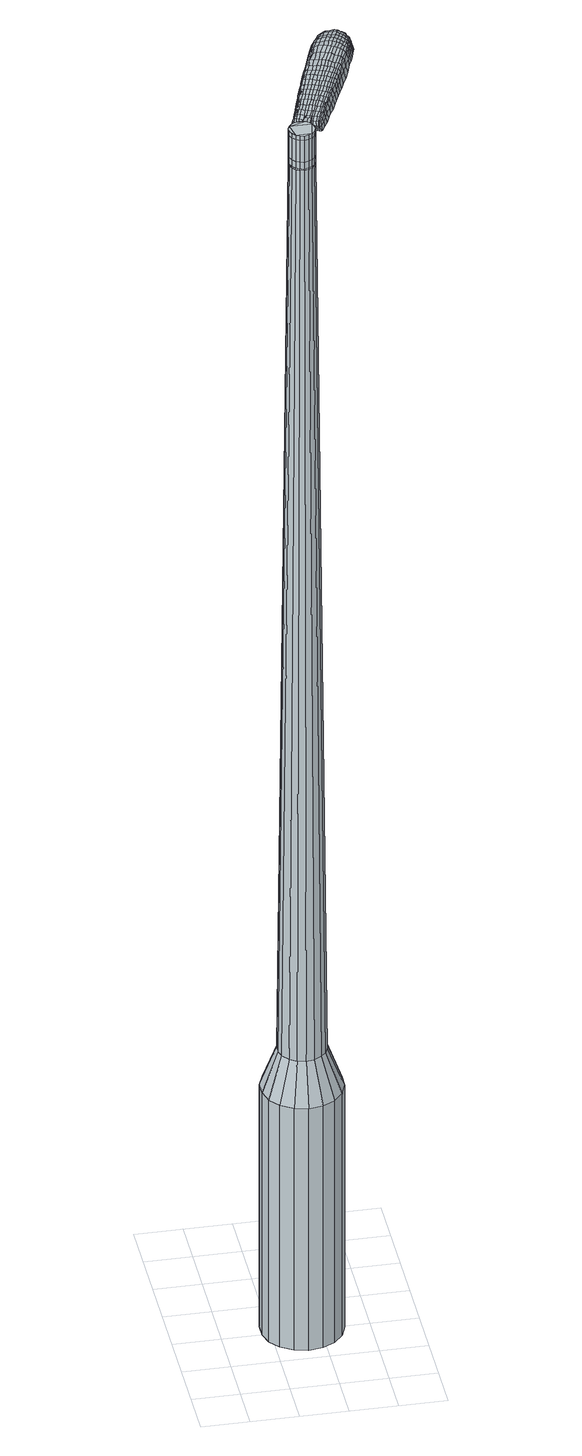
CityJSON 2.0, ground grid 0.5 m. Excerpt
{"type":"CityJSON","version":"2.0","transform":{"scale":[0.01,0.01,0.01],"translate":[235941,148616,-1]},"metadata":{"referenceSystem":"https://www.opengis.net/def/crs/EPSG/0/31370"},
"CityObjects":{
"object1":{"type":"GenericCityObject","attributes":{"cluster":159,"mean_distance_to_centroid":0.162,"new_centroid_x":235941.84,"new_centroid_y":148617.04,"mean_distance_to_camera":5.75,"H1":17.91,"H2":14.21,"Z_final":111.02,"cluster2":-1,"proj_x":235946.12,"proj_y":148618.77,"id_line":62787,"bearing_l":158.1,"distance":4.62,"orientation":"right","G_obj":68.1},"geometry":[{"type":"MultiSurface","lod":"2","boundaries":[[[0,1,2,3]],[[1,4,5,2]],[[4,6,7,5]],[[6,8,9,7]],[[8,10,11,9]],[[10,12,13,11]],[[12,14,15,13]],[[14,16,17,15]],[[16,18,19,17]],[[18,20,21,19]],[[20,22,23,21]],[[22,24,25,23]],[[24,26,27,25]],[[26,28,29,27]],[[28,30,31,29]],[[30,32,33,31]],[[32,34,35,33]],[[34,0,3,35]],[[36,37,38,39]],[[38,40,41,42]],[[41,43,42]],[[42,44,45,46]],[[45,47,46]],[[46,48,49,50]],[[49,51,50]],[[42,46,50,38]],[[50,52,39,38]],[[53,36,39]],[[2,5,7,35]],[[7,9,11,15]],[[11,13,15]],[[15,17,19,23]],[[19,21,23]],[[23,25,27,31]],[[27,29,31]],[[15,23,31,7]],[[31,33,35,7]],[[3,2,35]],[[1,0,54,55]],[[0,34,56,54]],[[34,32,57,56]],[[32,30,58,57]],[[30,28,59,58]],[[28,26,60,59]],[[26,24,61,60]],[[24,22,62,61]],[[22,20,63,62]],[[20,18,64,63]],[[18,16,65,64]],[[16,14,66,65]],[[14,12,67,66]],[[12,10,68,67]],[[10,8,69,68]],[[8,6,70,69]],[[6,4,71,70]],[[4,1,55,71]],[[55,54,72,73]],[[54,56,74,72]],[[56,57,75,74]],[[57,58,76,75]],[[58,59,77,76]],[[59,60,78,77]],[[60,61,79,78]],[[61,62,80,79]],[[62,63,81,80]],[[63,64,82,81]],[[64,65,83,82]],[[65,66,84,83]],[[66,67,85,84]],[[67,68,86,85]],[[68,69,87,86]],[[69,70,88,87]],[[70,71,89,88]],[[71,55,73,89]],[[90,91,92,93]],[[94,95,91,90]],[[96,97,95,94]],[[98,99,97,96]],[[100,101,99,98]],[[102,103,101,100]],[[104,105,103,102]],[[80,106,105,104]],[[107,108,106,80]],[[82,109,108,107]],[[110,111,109,82]],[[84,112,111,110]],[[85,113,112,84]],[[114,115,113,85]],[[116,117,115,114]],[[118,119,117,116]],[[120,121,119,118]],[[93,92,121,120]],[[122,123,124,125]],[[126,122,125,127]],[[128,126,127,129]],[[130,128,129,131]],[[132,130,131,133]],[[134,132,133,135]],[[136,134,135,137]],[[138,136,137,139]],[[140,138,139,141]],[[142,140,141,143]],[[144,142,143,145]],[[146,144,145,147]],[[148,146,147,149]],[[150,148,149,151]],[[152,150,151,153]],[[154,152,153,155]],[[73,72,90,93]],[[72,74,94,90]],[[74,75,96,94]],[[75,76,98,96]],[[76,77,100,98]],[[77,78,102,100]],[[78,79,104,102]],[[79,80,104]],[[81,107,80]],[[81,82,107]],[[83,110,82]],[[83,84,110]],[[86,114,85]],[[86,87,116,114]],[[87,88,118,116]],[[88,89,120,118]],[[89,73,93,120]],[[156,157,92,91]],[[157,158,121,92]],[[158,159,119,121]],[[159,160,117,119]],[[160,161,115,117]],[[161,113,115]],[[162,111,112]],[[162,109,111]],[[163,108,109]],[[163,106,108]],[[164,105,106]],[[164,165,103,105]],[[165,166,101,103]],[[166,167,99,101]],[[167,168,97,99]],[[168,169,95,97]],[[169,156,91,95]],[[39,52,154,170]],[[157,156,171,155]],[[53,39,170,123]],[[156,169,124,171]],[[36,53,123,122]],[[169,168,125,124]],[[37,36,122,126]],[[168,167,127,125]],[[38,37,126,128]],[[167,166,129,127]],[[40,38,128,130]],[[166,165,131,129]],[[41,40,130,132]],[[165,164,133,131]],[[43,41,132,134]],[[164,106,135,133]],[[42,43,134,136]],[[106,163,137,135]],[[44,42,136,138]],[[163,109,139,137]],[[45,44,138,140]],[[109,162,141,139]],[[47,45,140,142]],[[162,112,143,141]],[[46,47,142,144]],[[112,113,145,143]],[[48,46,144,146]],[[113,161,147,145]],[[49,48,146,148]],[[161,160,149,147]],[[51,49,148,150]],[[160,159,151,149]],[[50,51,150,152]],[[159,158,153,151]],[[52,50,152,154]],[[158,157,155,153]],[[154,155,172,173]],[[155,171,174,172]],[[171,124,175,174]],[[124,123,176,175]],[[123,170,177,176]],[[170,154,173,177]],[[178,179,180,181]],[[182,178,181,183]],[[178,182,184,185]],[[179,178,185,186]],[[187,188,189,190]],[[191,187,190,192]],[[187,191,193,194]],[[188,187,194,195]],[[196,197,198,199]],[[200,196,199,201]],[[196,200,202,203]],[[197,196,203,204]],[[205,206,207,208]],[[209,205,208,210]],[[205,209,211,212]],[[206,205,212,213]],[[214,215,216,217]],[[218,214,217,219]],[[214,218,220,221]],[[215,214,221,222]],[[223,224,225,226]],[[227,223,226,228]],[[223,227,229,230]],[[224,223,230,231]],[[232,233,234,235]],[[224,232,235,225]],[[232,224,231,236]],[[233,232,236,237]],[[238,239,240,241]],[[233,238,241,234]],[[238,233,237,242]],[[239,238,242,243]],[[244,182,183,245]],[[239,244,245,240]],[[244,239,243,246]],[[182,244,246,184]],[[247,248,249,250]],[[251,247,250,252]],[[247,251,253,254]],[[248,247,254,255]],[[256,257,258,259]],[[248,256,259,249]],[[256,248,255,260]],[[257,256,260,261]],[[262,263,264,265]],[[257,262,265,258]],[[262,257,261,266]],[[263,262,266,267]],[[268,269,270,271]],[[263,268,271,264]],[[268,263,267,272]],[[269,268,272,273]],[[274,179,186,275]],[[269,274,275,270]],[[274,269,273,276]],[[179,274,276,180]],[[277,278,279,280]],[[281,277,280,282]],[[277,281,283,284]],[[278,277,284,285]],[[286,287,288,289]],[[278,286,289,279]],[[286,278,285,290]],[[287,286,290,291]],[[292,293,294,295]],[[287,292,295,288]],[[292,287,291,296]],[[293,292,296,297]],[[298,191,192,299]],[[293,298,299,294]],[[298,293,297,300]],[[191,298,300,193]],[[301,302,303,304]],[[305,301,304,306]],[[301,305,307,308]],[[302,301,308,309]],[[310,311,312,313]],[[302,310,313,303]],[[310,302,309,314]],[[311,310,314,315]],[[316,317,318,319]],[[311,316,319,312]],[[316,311,315,320]],[[317,316,320,321]],[[322,323,324,325]],[[317,322,325,318]],[[322,317,321,326]],[[323,322,326,327]],[[328,188,195,329]],[[323,328,329,324]],[[328,323,327,330]],[[188,328,330,189]],[[331,217,216,332]],[[333,331,332,334]],[[331,333,335,336]],[[217,331,336,219]],[[337,333,334,338]],[[339,337,338,340]],[[337,339,341,342]],[[333,337,342,335]],[[343,339,340,344]],[[345,343,344,346]],[[343,345,347,348]],[[339,343,348,341]],[[349,345,346,350]],[[351,349,350,352]],[[349,351,353,354]],[[345,349,354,347]],[[355,351,352,356]],[[206,355,356,207]],[[355,206,213,357]],[[351,355,357,353]],[[358,359,204,203]],[[360,358,203,202]],[[358,360,361,362]],[[359,358,362,363]],[[364,365,363,362]],[[366,364,362,361]],[[364,366,367,368]],[[365,364,368,369]],[[370,371,369,368]],[[372,370,368,367]],[[370,372,373,374]],[[371,370,374,375]],[[376,377,375,374]],[[378,376,374,373]],[[376,378,211,209]],[[377,376,209,210]],[[379,380,381,382]],[[281,379,382,283]],[[379,281,282,383]],[[380,379,383,384]],[[385,200,201,386]],[[380,385,386,381]],[[385,380,384,387]],[[200,385,387,202]],[[388,389,390,391]],[[227,388,391,229]],[[388,227,228,392]],[[389,388,392,393]],[[394,395,396,397]],[[389,394,397,390]],[[394,389,393,398]],[[395,394,398,399]],[[400,197,204,401]],[[395,400,401,396]],[[400,395,399,402]],[[197,400,402,198]],[[403,404,405,406]],[[185,403,406,186]],[[403,185,184,407]],[[404,403,407,408]],[[409,410,411,412]],[[404,409,412,405]],[[409,404,408,413]],[[410,409,413,414]],[[415,208,207,416]],[[410,415,416,411]],[[415,410,414,417]],[[208,415,417,210]],[[418,419,420,421]],[[190,418,421,192]],[[418,190,189,422]],[[419,418,422,423]],[[424,212,211,425]],[[419,424,425,420]],[[424,419,423,426]],[[212,424,426,213]],[[427,428,429,430]],[[305,427,430,307]],[[427,305,306,431]],[[428,427,431,432]],[[433,218,219,434]],[[428,433,434,429]],[[433,428,432,435]],[[218,433,435,220]],[[436,437,438,439]],[[251,436,439,253]],[[436,251,252,440]],[[437,436,440,441]],[[442,443,444,445]],[[437,442,445,438]],[[442,437,441,446]],[[443,442,446,447]],[[448,215,222,449]],[[443,448,449,444]],[[448,443,447,450]],[[215,448,450,216]],[[451,452,441,440]],[[250,451,440,252]],[[451,250,249,453]],[[452,451,453,454]],[[455,456,447,446]],[[452,455,446,441]],[[455,452,454,457]],[[456,455,457,458]],[[459,332,216,450]],[[456,459,450,447]],[[459,456,458,460]],[[332,459,460,334]],[[461,462,463,464]],[[308,461,464,309]],[[461,308,307,430]],[[462,461,430,429]],[[465,336,335,466]],[[462,465,466,463]],[[465,462,429,434]],[[336,465,434,219]],[[467,468,454,453]],[[259,467,453,249]],[[467,259,258,469]],[[468,467,469,470]],[[471,472,458,457]],[[468,471,457,454]],[[471,468,470,473]],[[472,471,473,474]],[[475,338,334,460]],[[472,475,460,458]],[[475,472,474,476]],[[338,475,476,340]],[[477,478,479,480]],[[314,477,480,315]],[[477,314,309,464]],[[478,477,464,463]],[[481,342,341,482]],[[478,481,482,479]],[[481,478,463,466]],[[342,481,466,335]],[[483,484,470,469]],[[265,483,469,258]],[[483,265,264,485]],[[484,483,485,486]],[[487,488,474,473]],[[484,487,473,470]],[[487,484,486,489]],[[488,487,489,490]],[[491,344,340,476]],[[488,491,476,474]],[[491,488,490,492]],[[344,491,492,346]],[[493,494,495,496]],[[320,493,496,321]],[[493,320,315,480]],[[494,493,480,479]],[[497,348,347,498]],[[494,497,498,495]],[[497,494,479,482]],[[348,497,482,341]],[[499,500,486,485]],[[271,499,485,264]],[[499,271,270,501]],[[500,499,501,502]],[[503,504,490,489]],[[500,503,489,486]],[[503,500,502,505]],[[504,503,505,506]],[[507,350,346,492]],[[504,507,492,490]],[[507,504,506,508]],[[350,507,508,352]],[[509,510,511,512]],[[326,509,512,327]],[[509,326,321,496]],[[510,509,496,495]],[[513,354,353,514]],[[510,513,514,511]],[[513,510,495,498]],[[354,513,498,347]],[[515,516,502,501]],[[275,515,501,270]],[[515,275,186,406]],[[516,515,406,405]],[[517,518,506,505]],[[516,517,505,502]],[[517,516,405,412]],[[518,517,412,411]],[[519,356,352,508]],[[518,519,508,506]],[[519,518,411,416]],[[356,519,416,207]],[[520,521,423,422]],[[330,520,422,189]],[[520,330,327,512]],[[521,520,512,511]],[[522,357,213,426]],[[521,522,426,423]],[[522,521,511,514]],[[357,522,514,353]],[[523,524,384,383]],[[280,523,383,282]],[[523,280,279,525]],[[524,523,525,526]],[[527,360,202,387]],[[524,527,387,384]],[[527,524,526,528]],[[360,527,528,361]],[[529,530,531,532]],[[230,529,532,231]],[[529,230,229,391]],[[530,529,391,390]],[[533,534,535,536]],[[530,533,536,531]],[[533,530,390,397]],[[534,533,397,396]],[[537,359,363,538]],[[534,537,538,535]],[[537,534,396,401]],[[359,537,401,204]],[[539,540,526,525]],[[289,539,525,279]],[[539,289,288,541]],[[540,539,541,542]],[[543,366,361,528]],[[540,543,528,526]],[[543,540,542,544]],[[366,543,544,367]],[[545,546,547,548]],[[236,545,548,237]],[[545,236,231,532]],[[546,545,532,531]],[[549,550,551,552]],[[546,549,552,547]],[[549,546,531,536]],[[550,549,536,535]],[[553,365,369,554]],[[550,553,554,551]],[[553,550,535,538]],[[365,553,538,363]],[[555,556,542,541]],[[295,555,541,288]],[[555,295,294,557]],[[556,555,557,558]],[[559,372,367,544]],[[556,559,544,542]],[[559,556,558,560]],[[372,559,560,373]],[[561,562,563,564]],[[242,561,564,243]],[[561,242,237,548]],[[562,561,548,547]],[[565,566,567,568]],[[562,565,568,563]],[[565,562,547,552]],[[566,565,552,551]],[[569,371,375,570]],[[566,569,570,567]],[[569,566,551,554]],[[371,569,554,369]],[[571,572,558,557]],[[299,571,557,294]],[[571,299,192,421]],[[572,571,421,420]],[[573,378,373,560]],[[572,573,560,558]],[[573,572,420,425]],[[378,573,425,211]],[[574,575,408,407]],[[246,574,407,184]],[[574,246,243,564]],[[575,574,564,563]],[[576,577,414,413]],[[575,576,413,408]],[[576,575,563,568]],[[577,576,568,567]],[[578,377,210,417]],[[577,578,417,414]],[[578,577,567,570]],[[377,578,570,375]],[[579,580,581,582]],[[582,581,583,584]],[[585,583,581,586]],[[586,581,580,587]],[[588,589,590,591]],[[591,590,592,593]],[[594,592,590,595]],[[595,590,589,596]],[[597,598,599,600]],[[600,599,601,602]],[[603,601,599,604]],[[604,599,598,605]],[[606,607,608,609]],[[609,608,610,611]],[[612,610,608,613]],[[613,608,607,614]],[[615,616,617,618]],[[618,617,619,620]],[[621,619,617,622]],[[622,617,616,623]],[[624,625,626,627]],[[627,626,628,629]],[[630,628,626,631]],[[631,626,625,632]],[[633,634,635,636]],[[636,635,625,624]],[[632,625,635,637]],[[637,635,634,638]],[[639,640,641,642]],[[642,641,634,633]],[[638,634,641,643]],[[643,641,640,644]],[[584,583,645,646]],[[646,645,640,639]],[[644,640,645,647]],[[647,645,583,585]],[[648,649,650,651]],[[651,650,652,653]],[[654,652,650,655]],[[655,650,649,656]],[[657,658,659,660]],[[660,659,649,648]],[[656,649,659,661]],[[661,659,658,662]],[[663,664,665,666]],[[666,665,658,657]],[[662,658,665,667]],[[667,665,664,668]],[[669,670,671,672]],[[672,671,664,663]],[[668,664,671,673]],[[673,671,670,674]],[[587,580,675,676]],[[676,675,670,669]],[[674,670,675,677]],[[677,675,580,579]],[[678,679,680,681]],[[681,680,682,683]],[[684,682,680,685]],[[685,680,679,686]],[[687,688,689,690]],[[690,689,679,678]],[[686,679,689,691]],[[691,689,688,692]],[[693,694,695,696]],[[696,695,688,687]],[[692,688,695,697]],[[697,695,694,698]],[[593,592,699,700]],[[700,699,694,693]],[[698,694,699,701]],[[701,699,592,594]],[[702,703,704,705]],[[705,704,706,707]],[[708,706,704,709]],[[709,704,703,710]],[[711,712,713,714]],[[714,713,703,702]],[[710,703,713,715]],[[715,713,712,716]],[[717,718,719,720]],[[720,719,712,711]],[[716,712,719,721]],[[721,719,718,722]],[[723,724,725,726]],[[726,725,718,717]],[[722,718,725,727]],[[727,725,724,728]],[[596,589,729,730]],[[730,729,724,723]],[[728,724,729,731]],[[731,729,589,588]],[[615,618,732,733]],[[733,732,734,735]],[[736,734,732,737]],[[737,732,618,620]],[[735,734,738,739]],[[739,738,740,741]],[[742,740,738,743]],[[743,738,734,736]],[[741,740,744,745]],[[745,744,746,747]],[[748,746,744,749]],[[749,744,740,742]],[[747,746,750,751]],[[751,750,752,753]],[[754,752,750,755]],[[755,750,746,748]],[[753,752,756,757]],[[757,756,607,606]],[[614,607,756,758]],[[758,756,752,754]],[[605,759,760,604]],[[604,760,761,603]],[[762,761,760,763]],[[763,760,759,764]],[[764,765,766,763]],[[763,766,767,762]],[[768,767,766,769]],[[769,766,765,770]],[[770,771,772,769]],[[769,772,773,768]],[[774,773,772,775]],[[775,772,771,776]],[[776,777,778,775]],[[775,778,779,774]],[[612,779,778,610]],[[610,778,777,611]],[[780,781,782,783]],[[783,782,682,684]],[[683,682,782,784]],[[784,782,781,785]],[[602,601,786,787]],[[787,786,781,780]],[[785,781,786,788]],[[788,786,601,603]],[[789,790,791,792]],[[792,791,628,630]],[[629,628,791,793]],[[793,791,790,794]],[[795,796,797,798]],[[798,797,790,789]],[[794,790,797,799]],[[799,797,796,800]],[[605,598,801,802]],[[802,801,796,795]],[[800,796,801,803]],[[803,801,598,597]],[[804,805,806,807]],[[807,806,586,587]],[[585,586,806,808]],[[808,806,805,809]],[[810,811,812,813]],[[813,812,805,804]],[[809,805,812,814]],[[814,812,811,815]],[[606,609,816,817]],[[817,816,811,810]],[[815,811,816,818]],[[818,816,609,611]],[[819,820,821,822]],[[822,821,591,593]],[[588,591,821,823]],[[823,821,820,824]],[[612,613,825,826]],[[826,825,820,819]],[[824,820,825,827]],[[827,825,613,614]],[[828,829,830,831]],[[831,830,706,708]],[[707,706,830,832]],[[832,830,829,833]],[[620,619,834,835]],[[835,834,829,828]],[[833,829,834,836]],[[836,834,619,621]],[[837,838,839]],[[839,838,652,654]],[[653,652,838,840]],[[841,842,843,844]],[[844,843,838,837]],[[840,838,843,845]],[[845,843,842,846]],[[623,616,847,848]],[[848,847,842,841]],[[846,842,847,849]],[[849,847,616,615]],[[850,851,840]],[[840,851,651,653]],[[648,651,851,852]],[[852,851,850,853]],[[846,854,855,845]],[[845,855,850,840]],[[853,850,855,856]],[[856,855,854,857]],[[615,733,173,849]],[[849,173,854,846]],[[857,854,173,858]],[[858,173,733,735]],[[859,860,861,862]],[[862,861,709,710]],[[708,709,861,831]],[[831,861,860,828]],[[736,737,863,864]],[[864,863,860,859]],[[828,860,863,835]],[[835,863,737,620]],[[853,865,866,852]],[[852,866,660,648]],[[657,660,866,867]],[[867,866,865,868]],[[857,869,870,856]],[[856,870,865,853]],[[868,865,870,871]],[[871,870,869,872]],[[735,739,873,858]],[[858,873,869,857]],[[872,869,873,874]],[[874,873,739,741]],[[875,876,877,878]],[[878,877,715,716]],[[710,715,877,862]],[[862,877,876,859]],[[742,743,879,880]],[[880,879,876,875]],[[859,876,879,864]],[[864,879,743,736]],[[868,881,882,867]],[[867,882,666,657]],[[663,666,882,883]],[[883,882,881,884]],[[872,885,886,871]],[[871,886,881,868]],[[884,881,886,887]],[[887,886,885,888]],[[741,745,889,874]],[[874,889,885,872]],[[888,885,889,890]],[[890,889,745,747]],[[891,892,893,894]],[[894,893,721,722]],[[716,721,893,878]],[[878,893,892,875]],[[748,749,895,896]],[[896,895,892,891]],[[875,892,895,880]],[[880,895,749,742]],[[884,897,898,883]],[[883,898,672,663]],[[669,672,898,899]],[[899,898,897,900]],[[888,901,902,887]],[[887,902,897,884]],[[900,897,902,903]],[[903,902,901,904]],[[747,751,905,890]],[[890,905,901,888]],[[904,901,905,906]],[[906,905,751,753]],[[907,908,909,910]],[[910,909,727,728]],[[722,727,909,894]],[[894,909,908,891]],[[754,755,911,912]],[[912,911,908,907]],[[891,908,911,896]],[[896,911,755,748]],[[900,913,914,899]],[[899,914,676,669]],[[587,676,914,807]],[[807,914,913,804]],[[904,915,916,903]],[[903,916,913,900]],[[804,913,916,813]],[[813,916,915,810]],[[753,757,917,906]],[[906,917,915,904]],[[810,915,917,817]],[[817,917,757,606]],[[824,918,919,823]],[[823,919,731,588]],[[728,731,919,910]],[[910,919,918,907]],[[614,758,920,827]],[[827,920,918,824]],[[907,918,920,912]],[[912,920,758,754]],[[785,921,922,784]],[[784,922,681,683]],[[678,681,922,923]],[[923,922,921,924]],[[603,761,925,788]],[[788,925,921,785]],[[924,921,925,926]],[[926,925,761,762]],[[927,928,929,930]],[[930,929,631,632]],[[630,631,929,792]],[[792,929,928,789]],[[931,932,933,934]],[[934,933,928,927]],[[789,928,933,798]],[[798,933,932,795]],[[764,759,935,936]],[[936,935,932,931]],[[795,932,935,802]],[[802,935,759,605]],[[924,937,938,923]],[[923,938,690,678]],[[687,690,938,939]],[[939,938,937,940]],[[762,767,941,926]],[[926,941,937,924]],[[940,937,941,942]],[[942,941,767,768]],[[943,944,945,946]],[[946,945,637,638]],[[632,637,945,930]],[[930,945,944,927]],[[947,948,949,950]],[[950,949,944,943]],[[927,944,949,934]],[[934,949,948,931]],[[770,765,951,952]],[[952,951,948,947]],[[931,948,951,936]],[[936,951,765,764]],[[940,953,954,939]],[[939,954,696,687]],[[693,696,954,955]],[[955,954,953,956]],[[768,773,957,942]],[[942,957,953,940]],[[956,953,957,958]],[[958,957,773,774]],[[959,960,961,962]],[[962,961,643,644]],[[638,643,961,946]],[[946,961,960,943]],[[963,964,965,966]],[[966,965,960,959]],[[943,960,965,950]],[[950,965,964,947]],[[776,771,967,968]],[[968,967,964,963]],[[947,964,967,952]],[[952,967,771,770]],[[956,969,970,955]],[[955,970,700,693]],[[593,700,970,822]],[[822,970,969,819]],[[774,779,971,958]],[[958,971,969,956]],[[819,969,971,826]],[[826,971,779,612]],[[809,972,973,808]],[[808,973,647,585]],[[644,647,973,962]],[[962,973,972,959]],[[815,974,975,814]],[[814,975,972,809]],[[959,972,975,966]],[[966,975,974,963]],[[611,777,976,818]],[[818,976,974,815]],[[963,974,976,968]],[[968,976,777,776]],[[579,582,181,180]],[[582,584,183,181]],[[594,595,194,193]],[[595,596,195,194]],[[597,600,199,198]],[[600,602,201,199]],[[621,622,221,220]],[[622,623,222,221]],[[624,627,226,225]],[[627,629,228,226]],[[633,636,235,234]],[[636,624,225,235]],[[639,642,241,240]],[[642,633,234,241]],[[584,646,245,183]],[[646,639,240,245]],[[654,655,254,253]],[[655,656,255,254]],[[656,661,260,255]],[[661,662,261,260]],[[662,667,266,261]],[[667,668,267,266]],[[668,673,272,267]],[[673,674,273,272]],[[674,677,276,273]],[[677,579,180,276]],[[684,685,284,283]],[[685,686,285,284]],[[686,691,290,285]],[[691,692,291,290]],[[692,697,296,291]],[[697,698,297,296]],[[698,701,300,297]],[[701,594,193,300]],[[702,705,304,303]],[[705,707,306,304]],[[711,714,313,312]],[[714,702,303,313]],[[717,720,319,318]],[[720,711,312,319]],[[723,726,325,324]],[[726,717,318,325]],[[596,730,329,195]],[[730,723,324,329]],[[780,783,382,381]],[[783,684,283,382]],[[602,787,386,201]],[[787,780,381,386]],[[629,793,392,228]],[[793,794,393,392]],[[794,799,398,393]],[[799,800,399,398]],[[800,803,402,399]],[[803,597,198,402]],[[707,832,431,306]],[[832,833,432,431]],[[833,836,435,432]],[[836,621,220,435]],[[837,839,439,438]],[[839,654,253,439]],[[841,844,445,444]],[[844,837,438,445]],[[623,848,449,222]],[[848,841,444,449]],[[977,978,979,980]],[[981,982,980,979]],[[983,984,985,986]],[[987,988,989,990]],[[978,991,992,979]],[[993,981,979,992]],[[994,983,986,995]],[[996,997,988,987]],[[991,998,999,992]],[[999,1000,993,992]],[[1001,994,995,1002]],[[1003,997,996,1004]],[[998,1005,1006,999]],[[1006,1007,1000,999]],[[1008,1001,1002,1009]],[[1010,1003,1004,1011]],[[1012,1013,1014,1015]],[[1016,1017,1013,1012]],[[1016,1018,1019,1017]],[[1018,1020,1021,1019]],[[1022,1023,1024,1025]],[[1026,1027,1023,1022]],[[1028,1029,1027,1026]],[[1030,1031,1029,1028]],[[1025,1014,1013,1022]],[[1022,1013,1017,1026]],[[1017,1019,1028,1026]],[[1019,1021,1030,1028]],[[986,985,982,981]],[[995,986,981,993]],[[1000,1002,995,993]],[[1007,1009,1002,1000]],[[987,990,984,983]],[[996,987,983,994]],[[1004,996,994,1001]],[[1011,1004,1001,1008]],[[988,1012,1015,989]],[[997,1016,1012,988]],[[1018,1016,997,1003]],[[1020,1018,1003,1010]],[[1032,1033,1034,1035]],[[1034,1036,1037,1038]],[[1034,1038,1039,1040]],[[1034,1040,1035]],[[1041,1032,1035,1042]],[[1043,1042,1035,1044]],[[1045,1044,1035]],[[1046,1034,1033,1047]],[[1048,1046,1047,1049]],[[1050,1048,1049,1051]],[[1052,1050,1051,1053]],[[1054,1052,1053,1055]],[[1055,1056,1057,1058]],[[1055,1058,1059,1060]],[[1055,1060,1061,1062]],[[1061,1063,1064,1065]],[[1061,1065,1066,1067]],[[1061,1067,1062]],[[1055,1062,1054]],[[1068,1069,1033,1032]],[[1070,1071,1036,1034]],[[1072,1073,1045,1035]],[[1069,1074,1047,1033]],[[1075,1070,1034,1046]],[[1074,1076,1049,1047]],[[1077,1075,1046,1048]],[[1076,1078,1051,1049]],[[1079,1077,1048,1050]],[[1078,1080,1053,1051]],[[1081,1079,1050,1052]],[[1080,1082,1055,1053]],[[1083,1081,1052,1054]],[[1082,1084,1056,1055]],[[1085,1086,1063,1061]],[[1087,1083,1054,1062]],[[1057,1056,1084,1088]],[[1058,1057,1088,1089]],[[1059,1058,1089,1090]],[[1060,1059,1090,1091]],[[1061,1060,1091,1085]],[[1092,1068,1032,1041]],[[1093,1092,1041,1042]],[[1094,1093,1042,1043]],[[1095,1094,1043,1044]],[[1073,1095,1044,1045]],[[1037,1036,1071,1096]],[[1064,1063,1086,1097]],[[1038,1037,1096,1098]],[[1039,1038,1098,1099]],[[1040,1039,1099,1100]],[[1035,1040,1100,1072]],[[1065,1064,1097,1101]],[[1066,1065,1101,1102]],[[1067,1066,1102,1103]],[[1062,1067,1103,1087]]]}]}
},
"vertices":[
[98,146,384],[111,138,384],[111,138,96],[98,146,96],[120,126,384],[120,126,96],[124,112,384],[124,112,96],[124,98,384],[124,98,96],[119,84,384],[119,84,96],[109,73,384],[109,73,96],[96,66,384],[96,66,96],[81,64,384],[81,64,96],[67,67,384],[67,67,96],[54,75,384],[54,75,96],[45,86,384],[45,86,96],[41,100,384],[41,100,96],[41,115,384],[41,115,96],[47,129,384],[47,129,96],[56,140,384],[56,140,96],[69,147,384],[69,147,96],[84,149,384],[84,149,96],[78,119,1524],[74,117,1524],[71,113,1524],[88,119,1524],[69,109,1524],[69,104,1524],[74,96,1524],[71,100,1524],[78,94,1524],[82,93,1524],[91,96,1524],[87,94,1524],[94,99,1524],[96,104,1524],[94,113,1524],[96,108,1524],[92,116,1524],[83,120,1524],[92,130,429],[99,125,429],[83,132,429],[75,130,429],[67,126,429],[61,120,429],[58,112,429],[58,103,429],[60,95,429],[66,88,429],[73,83,429],[82,81,429],[90,82,429],[98,87,429],[104,93,429],[107,101,429],[108,110,429],[105,118,429],[88,119,1483],[92,116,1483],[83,120,1483],[78,119,1483],[74,117,1483],[71,113,1483],[69,109,1483],[69,104,1483],[71,100,1483],[74,96,1483],[78,94,1483],[82,93,1483],[87,94,1483],[91,96,1483],[94,99,1483],[96,104,1483],[96,108,1483],[94,113,1483],[87,118,1483],[87,118,1485],[91,116,1485],[91,116,1483],[83,119,1483],[83,119,1485],[79,119,1483],[79,119,1485],[75,116,1483],[75,116,1485],[72,113,1483],[72,113,1485],[70,109,1483],[70,109,1485],[70,105,1483],[70,105,1485],[71,100,1485],[74,97,1483],[74,97,1485],[78,94,1485],[82,94,1483],[82,94,1485],[87,94,1485],[91,96,1485],[93,100,1483],[93,100,1485],[95,104,1483],[95,104,1485],[95,108,1483],[95,108,1485],[94,112,1483],[94,112,1485],[78,119,1519],[83,120,1519],[83,120,1493],[78,119,1493],[74,117,1519],[74,117,1493],[71,113,1519],[71,113,1493],[69,109,1519],[69,109,1493],[69,104,1519],[69,104,1493],[71,100,1519],[71,100,1493],[74,96,1519],[74,96,1493],[78,94,1519],[78,94,1493],[82,93,1519],[82,93,1493],[87,94,1519],[87,94,1493],[91,96,1519],[91,96,1493],[94,99,1519],[94,99,1493],[96,104,1519],[96,104,1493],[96,108,1519],[96,108,1493],[94,113,1519],[94,113,1493],[92,116,1519],[92,116,1493],[88,119,1485],[92,116,1485],[94,113,1485],[96,108,1485],[96,104,1485],[94,99,1485],[82,93,1485],[74,96,1485],[69,104,1485],[69,109,1485],[71,113,1485],[74,117,1485],[78,119,1485],[83,120,1485],[88,119,1519],[88,119,1493],[98,135,1513],[98,135,1518],[95,136,1513],[92,137,1513],[92,137,1518],[95,136,1518],[140,198,1519],[137,191,1518],[139,192,1509],[142,198,1510],[144,206,1519],[146,206,1510],[142,205,1526],[139,197,1525],[136,191,1525],[105,212,1519],[102,206,1518],[103,204,1525],[106,211,1525],[108,220,1519],[109,219,1526],[107,222,1510],[104,214,1510],[101,207,1509],[148,274,1519],[152,272,1519],[152,273,1513],[149,275,1513],[144,274,1519],[144,275,1513],[144,273,1524],[148,272,1524],[151,271,1524],[121,205,1530],[118,198,1529],[121,197,1529],[124,204,1530],[124,214,1531],[127,212,1531],[121,215,1530],[117,206,1530],[115,199,1529],[91,130,1512],[93,129,1512],[94,130,1517],[91,131,1517],[88,131,1512],[89,132,1517],[88,132,1506],[91,131,1506],[94,130,1506],[161,253,1519],[160,250,1519],[162,250,1512],[163,253,1512],[161,256,1518],[163,256,1512],[160,255,1522],[160,253,1523],[159,250,1524],[159,245,1519],[157,240,1519],[159,240,1512],[161,246,1512],[158,245,1524],[156,240,1525],[155,234,1519],[153,227,1519],[154,228,1511],[157,235,1511],[154,234,1526],[151,227,1526],[148,216,1519],[150,217,1510],[147,216,1526],[109,131,1513],[112,138,1513],[111,137,1518],[108,131,1517],[106,126,1512],[106,127,1516],[107,126,1506],[110,131,1507],[114,138,1507],[115,144,1514],[119,151,1515],[117,151,1520],[114,144,1519],[117,145,1507],[120,152,1507],[122,158,1515],[125,165,1516],[123,164,1522],[120,158,1521],[124,158,1508],[127,165,1508],[128,171,1517],[131,178,1517],[130,178,1524],[126,171,1523],[130,172,1508],[133,179,1509],[134,185,1518],[133,184,1524],[136,185,1509],[128,267,1519],[127,264,1519],[128,263,1524],[129,266,1523],[130,269,1518],[130,268,1522],[129,270,1512],[127,269,1512],[126,266,1512],[124,260,1519],[122,255,1519],[123,254,1525],[125,259,1524],[124,261,1512],[121,256,1512],[119,249,1519],[116,242,1519],[117,241,1526],[120,248,1526],[118,251,1511],[115,244,1511],[112,231,1519],[113,230,1526],[111,233,1510],[81,142,1513],[83,149,1513],[83,151,1507],[80,144,1507],[79,137,1512],[79,138,1506],[80,137,1516],[82,141,1517],[84,148,1518],[86,157,1514],[88,164,1515],[87,165,1507],[85,158,1507],[87,155,1519],[89,162,1520],[90,171,1515],[93,178,1516],[92,179,1508],[90,172,1508],[91,169,1521],[94,176,1522],[95,185,1517],[98,192,1517],[97,194,1509],[94,187,1508],[96,183,1523],[99,190,1524],[100,199,1518],[99,200,1509],[101,197,1524],[93,136,1519],[96,135,1519],[96,143,1520],[99,142,1520],[93,144,1520],[91,137,1519],[99,150,1522],[101,149,1522],[102,157,1523],[104,156,1523],[99,158,1523],[96,151,1521],[104,164,1524],[107,163,1524],[107,171,1525],[110,170,1525],[104,172,1525],[101,165,1524],[110,178,1526],[113,176,1526],[113,184,1527],[115,183,1527],[109,186,1527],[107,179,1526],[115,191,1528],[118,190,1528],[112,193,1528],[147,270,1527],[150,268,1527],[143,270,1526],[141,266,1527],[145,265,1528],[148,264,1528],[142,259,1529],[146,258,1529],[138,260,1528],[136,254,1530],[140,253,1530],[143,251,1530],[137,246,1531],[140,244,1531],[133,247,1530],[130,239,1531],[134,237,1531],[137,236,1531],[129,225,1531],[132,224,1531],[125,227,1531],[131,271,1518],[134,272,1519],[134,273,1513],[131,272,1513],[132,269,1523],[134,271,1523],[139,273,1519],[139,274,1513],[139,272,1524],[161,258,1518],[161,261,1518],[160,260,1523],[160,257,1523],[163,258,1513],[162,261,1513],[159,264,1519],[157,267,1519],[157,266,1524],[158,263,1523],[160,265,1513],[158,268,1513],[155,270,1519],[154,269,1524],[155,271,1513],[137,198,1528],[135,199,1528],[132,192,1528],[134,191,1527],[141,206,1528],[139,207,1529],[133,200,1529],[130,201,1530],[127,194,1529],[130,193,1528],[136,208,1529],[133,209,1530],[127,202,1530],[124,196,1529],[130,211,1531],[107,210,1528],[109,209,1529],[112,218,1529],[110,218,1528],[105,203,1527],[107,202,1528],[113,208,1529],[116,216,1530],[111,201,1528],[80,135,1512],[82,134,1512],[82,135,1517],[81,136,1517],[79,136,1506],[81,135,1506],[85,133,1512],[85,134,1517],[84,134,1506],[104,124,1512],[103,125,1512],[104,126,1506],[106,125,1506],[104,126,1517],[103,126,1517],[101,126,1512],[98,127,1512],[99,128,1506],[102,127,1506],[101,127,1517],[98,128,1517],[96,128,1512],[96,129,1506],[96,129,1517],[106,131,1519],[105,131,1519],[110,138,1520],[108,138,1520],[103,132,1519],[100,133,1519],[106,139,1520],[103,140,1520],[98,134,1519],[101,141,1520],[83,141,1519],[84,140,1519],[87,147,1520],[85,148,1520],[87,139,1519],[90,146,1520],[113,144,1521],[111,145,1521],[116,151,1522],[114,152,1522],[109,146,1521],[106,147,1521],[112,153,1522],[109,154,1523],[104,148,1522],[107,155,1523],[88,155,1521],[90,154,1521],[92,161,1522],[90,162,1522],[93,153,1521],[95,160,1522],[119,158,1523],[117,159,1523],[122,165,1524],[120,165,1524],[115,160,1523],[112,161,1524],[118,166,1525],[115,167,1525],[110,162,1524],[112,169,1525],[93,169,1523],[95,168,1523],[97,175,1524],[95,176,1524],[98,167,1524],[100,173,1525],[125,171,1525],[123,172,1525],[128,178,1526],[126,179,1526],[121,173,1526],[118,174,1526],[124,180,1527],[121,181,1527],[115,175,1526],[118,182,1527],[97,183,1525],[100,182,1525],[102,189,1526],[100,190,1526],[103,180,1526],[106,187,1527],[131,185,1527],[129,185,1527],[127,186,1527],[124,188,1528],[121,189,1528],[102,196,1527],[104,196,1527],[108,194,1528],[131,267,1525],[133,268,1525],[129,264,1526],[132,265,1526],[138,270,1526],[136,266,1527],[159,255,1525],[159,257,1525],[158,254,1526],[158,251,1525],[157,260,1525],[156,263,1526],[154,259,1527],[156,257,1526],[153,266,1526],[151,262,1527],[127,259,1526],[129,260,1527],[124,254,1527],[127,254,1528],[134,260,1528],[131,254,1529],[157,247,1526],[156,249,1527],[154,243,1528],[155,241,1527],[154,251,1527],[152,254,1528],[149,247,1529],[152,245,1528],[149,256,1528],[146,249,1530],[122,248,1528],[124,248,1529],[119,240,1528],[121,240,1529],[128,248,1529],[125,240,1530],[153,235,1528],[151,237,1528],[148,229,1529],[150,227,1528],[149,239,1529],[147,241,1530],[143,233,1530],[146,231,1530],[144,243,1530],[140,234,1531],[114,229,1529],[117,229,1529],[121,228,1530],[145,217,1528],[144,218,1529],[141,219,1530],[138,221,1530],[135,223,1531],[138,193,1509],[136,192,1518],[139,198,1518],[140,199,1509],[142,206,1519],[144,207,1510],[140,206,1525],[137,198,1525],[134,192,1525],[105,204,1525],[104,205,1518],[107,212,1518],[108,210,1525],[110,220,1519],[111,218,1525],[109,221,1510],[106,213,1509],[103,207,1509],[151,271,1513],[151,270,1519],[148,272,1519],[148,272,1513],[144,272,1519],[144,273,1513],[144,271,1524],[147,270,1524],[150,269,1524],[121,197,1528],[118,199,1528],[121,205,1529],[124,204,1529],[124,214,1529],[127,212,1529],[121,215,1529],[118,207,1529],[115,200,1528],[94,132,1516],[94,131,1512],[92,132,1512],[92,133,1516],[89,133,1512],[89,134,1516],[89,134,1506],[92,133,1506],[95,132,1506],[160,251,1512],[158,250,1519],[159,253,1518],[161,254,1512],[159,255,1518],[161,256,1512],[158,255,1522],[158,253,1523],[157,250,1523],[157,241,1512],[155,240,1519],[157,246,1519],[159,246,1512],[156,246,1524],[154,240,1525],[153,228,1511],[151,228,1519],[154,235,1519],[155,235,1511],[152,235,1525],[149,227,1526],[146,217,1519],[148,218,1510],[145,217,1526],[109,138,1518],[110,139,1513],[107,132,1513],[106,132,1517],[105,127,1512],[104,128,1515],[106,128,1506],[109,132,1506],[112,139,1507],[115,152,1520],[117,152,1514],[114,145,1514],[112,145,1519],[115,146,1507],[118,153,1507],[122,165,1522],[123,166,1516],[120,159,1515],[119,159,1521],[122,159,1508],[125,166,1508],[128,179,1523],[130,179,1517],[126,172,1516],[125,172,1522],[128,173,1508],[131,180,1508],[133,186,1517],[131,185,1524],[135,186,1509],[129,262,1523],[128,263,1519],[130,266,1518],[131,265,1523],[131,268,1518],[132,267,1522],[130,269,1512],[129,267,1512],[127,265,1512],[125,253,1525],[124,254,1519],[126,259,1519],[127,258,1524],[125,260,1512],[123,255,1512],[119,240,1526],[118,241,1519],[121,249,1519],[122,247,1525],[120,250,1511],[117,243,1511],[114,231,1519],[115,229,1526],[113,232,1510],[84,150,1507],[85,149,1513],[83,142,1513],[82,143,1506],[81,137,1512],[81,138,1506],[82,137,1515],[84,141,1517],[86,148,1518],[89,165,1507],[90,163,1514],[88,156,1514],[87,157,1507],[88,155,1519],[91,162,1520],[94,179,1508],[95,177,1516],[92,170,1515],[91,172,1508],[93,169,1521],[96,176,1522],[99,193,1508],[99,191,1517],[97,184,1516],[96,186,1508],[98,183,1522],[100,190,1523],[102,198,1517],[101,200,1509],[103,197,1524],[94,137,1518],[96,136,1518],[96,144,1519],[99,143,1519],[94,145,1519],[91,138,1518],[99,151,1520],[102,150,1520],[102,157,1521],[104,156,1521],[99,159,1521],[96,152,1520],[105,164,1523],[107,163,1523],[107,171,1524],[110,170,1524],[104,172,1524],[102,166,1523],[110,178,1525],[113,177,1525],[113,185,1526],[116,184,1526],[110,186,1526],[107,179,1525],[116,192,1527],[118,191,1527],[112,193,1527],[149,267,1526],[146,268,1526],[143,269,1525],[141,265,1526],[145,265,1526],[148,263,1526],[146,257,1528],[142,259,1528],[139,259,1527],[136,253,1528],[140,252,1529],[143,251,1529],[140,244,1530],[137,246,1530],[133,247,1529],[130,238,1530],[134,237,1530],[137,236,1530],[132,224,1530],[129,225,1530],[126,227,1530],[134,271,1513],[135,270,1518],[132,269,1518],[132,270,1512],[133,268,1523],[135,269,1523],[139,271,1519],[139,272,1513],[139,270,1523],[158,259,1523],[159,260,1518],[159,257,1518],[158,257,1523],[161,258,1512],[160,260,1512],[155,265,1523],[156,266,1519],[158,263,1519],[157,262,1523],[158,263,1513],[156,267,1513],[153,268,1519],[153,267,1524],[154,269,1513],[132,193,1527],[135,199,1527],[136,198,1527],[133,192,1526],[139,206,1527],[138,207,1528],[127,195,1528],[130,202,1528],[132,200,1528],[130,194,1527],[136,208,1528],[133,210,1529],[127,203,1529],[124,196,1528],[130,211,1529],[113,217,1528],[110,209,1527],[108,210,1527],[111,218,1527],[106,203,1526],[107,203,1527],[114,208,1528],[117,216,1528],[111,201,1527],[83,137,1516],[82,136,1512],[81,136,1512],[82,137,1516],[81,137,1506],[82,137,1506],[86,135,1512],[86,135,1516],[85,136,1506],[105,128,1506],[104,127,1512],[105,127,1506],[104,128,1516],[100,130,1506],[99,129,1512],[102,128,1512],[102,129,1506],[101,129,1516],[99,130,1516],[97,130,1512],[97,131,1506],[97,131,1516],[105,132,1518],[106,132,1518],[109,139,1519],[108,139,1519],[101,134,1518],[103,133,1518],[106,140,1519],[104,141,1519],[101,142,1519],[87,147,1519],[85,141,1518],[84,141,1518],[86,148,1519],[88,139,1518],[90,146,1519],[111,146,1520],[112,145,1520],[115,152,1521],[114,152,1521],[106,148,1520],[109,147,1520],[112,153,1521],[109,154,1521],[104,149,1520],[107,155,1521],[92,161,1521],[90,154,1520],[89,155,1520],[91,162,1521],[93,153,1520],[96,160,1521],[117,159,1522],[118,159,1522],[121,166,1523],[120,166,1523],[112,161,1522],[115,160,1522],[118,167,1523],[115,168,1524],[110,162,1523],[113,169,1524],[98,175,1523],[95,168,1522],[94,169,1522],[96,176,1523],[98,167,1522],[101,174,1523],[123,173,1524],[124,172,1524],[127,179,1525],[126,179,1525],[118,175,1525],[121,174,1524],[124,180,1525],[121,182,1526],[115,176,1525],[118,183,1526],[103,189,1525],[100,182,1524],[99,183,1524],[101,189,1525],[103,181,1524],[106,188,1525],[129,186,1526],[130,185,1526],[124,188,1527],[127,187,1526],[121,189,1527],[105,196,1526],[104,196,1526],[109,194,1526],[134,267,1524],[132,266,1524],[130,263,1525],[132,264,1525],[138,268,1525],[136,265,1525],[156,253,1525],[157,257,1524],[158,255,1524],[157,251,1525],[153,259,1526],[154,263,1525],[156,260,1524],[155,256,1525],[152,265,1525],[151,261,1526],[130,259,1526],[128,258,1526],[125,253,1526],[127,253,1527],[134,259,1526],[131,253,1527],[153,243,1527],[155,248,1526],[155,247,1526],[153,241,1526],[149,247,1528],[151,253,1527],[153,251,1526],[151,245,1527],[148,256,1527],[146,249,1528],[125,247,1527],[123,247,1527],[120,240,1527],[122,240,1528],[129,247,1528],[126,239,1529],[147,229,1528],[150,237,1527],[151,235,1527],[148,228,1527],[143,233,1529],[146,241,1529],[149,239,1528],[145,231,1528],[143,243,1529],[140,234,1530],[117,229,1528],[116,229,1528],[121,228,1529],[143,218,1528],[144,217,1528],[138,221,1529],[141,220,1529],[135,223,1530],[106,127,1508],[100,130,1508],[113,160,1509],[120,157,1509],[122,179,1510],[129,176,1510],[137,216,1512],[146,212,1512],[139,196,1511],[130,199,1511],[144,233,1513],[148,245,1514],[156,242,1514],[152,229,1513],[93,132,1508],[105,163,1509],[114,183,1510],[128,219,1512],[122,203,1511],[135,236,1513],[140,248,1514],[87,135,1508],[98,165,1509],[106,186,1510],[120,223,1512],[113,206,1511],[132,252,1514],[126,239,1513],[81,137,1508],[91,168,1509],[98,189,1510],[111,226,1512],[104,209,1511],[124,255,1514],[118,243,1513],[153,258,1514],[153,263,1514],[160,260,1514],[161,255,1514],[145,261,1514],[147,265,1514],[137,264,1514],[140,268,1514],[129,267,1514],[134,271,1514],[153,268,1515],[151,272,1515],[152,272,1515],[157,266,1515],[149,270,1515],[150,273,1515],[145,271,1515],[149,273,1515],[140,273,1515],[148,273,1515],[54,138,334],[57,142,334],[57,142,165],[47,131,171],[54,138,165],[51,136,165],[49,134,166],[48,132,167],[47,131,169],[51,136,334],[49,134,333],[48,132,332],[47,131,331],[47,131,328],[70,148,165],[70,148,334],[84,150,165],[84,150,334],[99,147,165],[99,147,334],[112,139,165],[112,139,334],[121,127,165],[121,127,334],[123,123,334],[124,120,334],[125,117,333],[125,115,332],[126,114,331],[126,114,328],[123,123,165],[126,114,171],[126,114,169],[125,115,167],[125,117,166],[124,120,165],[56,136,334],[58,139,334],[58,139,165],[56,136,165],[49,129,171],[49,129,328],[71,145,334],[71,145,165],[84,147,334],[84,147,165],[98,144,334],[98,144,165],[110,137,334],[110,137,165],[119,126,334],[119,126,165],[120,122,334],[123,113,328],[123,113,171],[120,122,165],[121,119,334],[122,116,333],[123,114,332],[123,113,331],[53,134,334],[51,132,333],[50,130,332],[49,129,331],[53,134,165],[123,113,169],[51,132,166],[50,130,167],[49,129,169],[123,114,167],[122,116,166],[121,119,165]
]}
